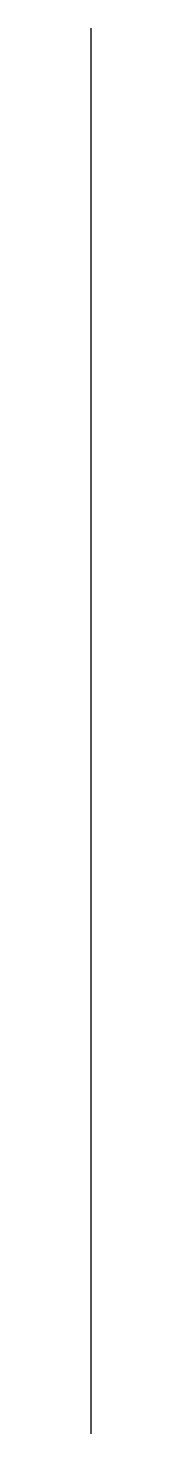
# Model space of a CAD drawing. Header units: millimetres. Extents: x -2890.133 to -2890.133, y 1182.3 to 1182.42.
import ezdxf

# ---------------------------------------------------------------- set-up
doc = ezdxf.new("R2010")
doc.units = ezdxf.units.MM
doc.header["$LTSCALE"] = 10
doc.layers.add('Hds_símbolos', color=2, linetype='Continuous')

msp = doc.modelspace()

# ---------------------------------------------------------------- linework, layer by layer
at = {"layer": 'Hds_símbolos'}
msp.add_line((-2890.13269, 1182.29976), (-2890.13269, 1182.41976), dxfattribs=at)

doc.saveas('drawing.dxf')
